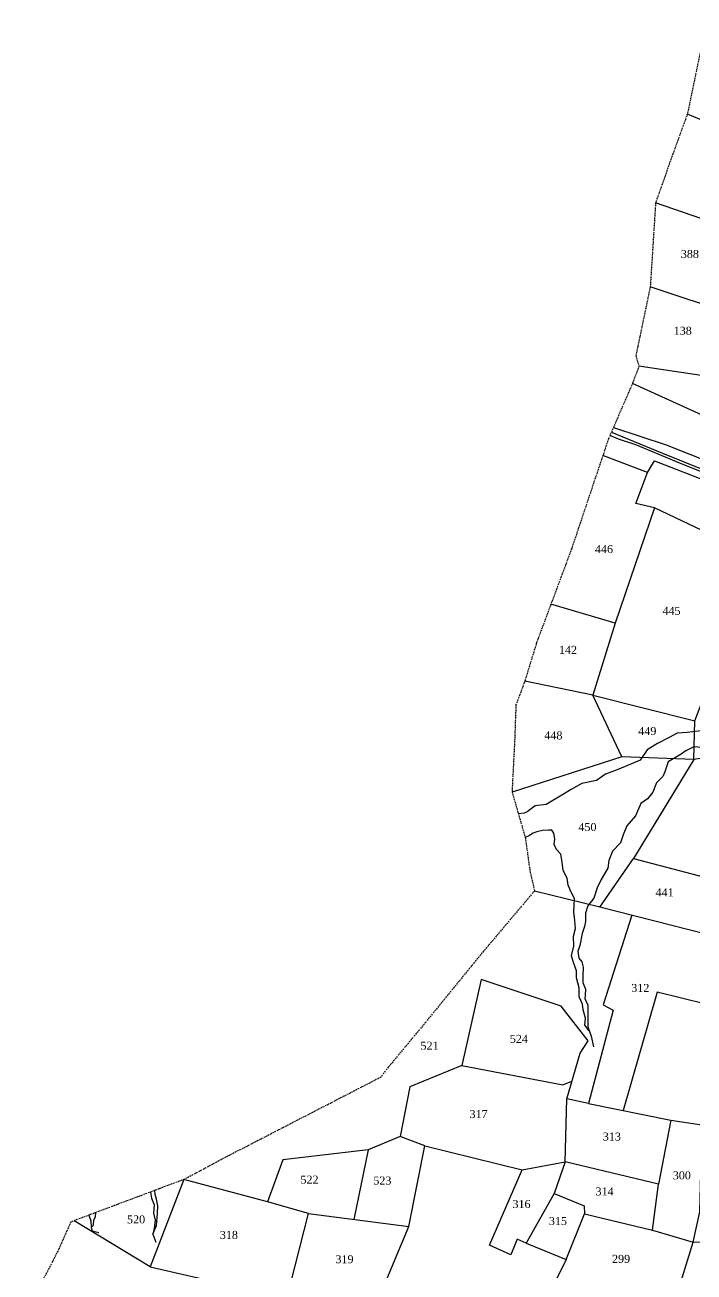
# Model space of a CAD drawing. Header units: millimetres. Extents: x -1313 to 15, y 257 to 1739.
# Drawn here: x -1110.5 to -859.7, y 785.3 to 1252.7 of the extents above; entities that cross this region are included whole.
import ezdxf

# ---------------------------------------------------------------- set-up
doc = ezdxf.new("R2010")
doc.units = ezdxf.units.MM
doc.header["$MEASUREMENT"] = 0
doc.linetypes.add('BORDER', pattern=[1.75, 0.5, -0.25, 0.5, -0.25, 0, -0.25])
for name, color, linetype in [('NALA', 4, 'Continuous'), ('SURVEY_BND', 7, 'Continuous'), ('SURVEY_NO', 7, 'Continuous')]:
    doc.layers.add(name, color=color, linetype=linetype)
doc.layers.add('ROAD', color=1, linetype='Continuous', lineweight=25)
doc.layers.add('VILL_BOUNDARY', color=6, linetype='BORDER', lineweight=30)
doc.styles.get("Standard").update_dxf_attribs({"font": 'times.ttf'})

msp = doc.modelspace()

# ---------------------------------------------------------------- linework, layer by layer
at = {"layer": 'NALA'}
for points in [[(-854.92, 988.42), (-862.23, 987.56), (-866.01, 987.31), (-869.05, 985.64), (-873.39, 983.47), (-877.27, 981.02), (-879.93, 977.18), (-887.93, 973.84), (-892.89, 971.98), (-896.3, 969.5), (-901.82, 968.45), (-905.72, 966.22), (-908.64, 964.42), (-915.18, 960.61), (-919.21, 960.05), (-922.31, 957.82), (-923.36, 957.32), (-925.56, 957.06)], [(-856.82, 981.97), (-859.83, 982.16), (-862.77, 980.69), (-864.56, 979.41), (-869.37, 976.54), (-870.71, 972.76), (-871.35, 971.1), (-873.72, 968.74), (-875.19, 965.15), (-877.18, 962.72), (-879.64, 960.88), (-881.62, 956.34), (-884.95, 952.63), (-886.29, 949.17), (-887.32, 946.23), (-890.26, 943.1), (-891.61, 939.58), (-891.99, 936.71), (-894.5, 932.5), (-896.04, 929.37), (-897.32, 925.47), (-899.49, 922.59), (-900.45, 919.84), (-900.39, 916.71), (-900.71, 914.79), (-901.67, 912.17), (-902.57, 907.76), (-903.21, 905.59), (-902.83, 902.97), (-901.74, 901.56), (-901.23, 899.64), (-901.35, 896.19), (-901.35, 893.82), (-900.39, 891.33), (-900.52, 889.09), (-900.59, 887.88), (-899.56, 885.38), (-899.5, 883.27), (-899.49, 877.21), (-898.28, 873.69), (-897.38, 869.73)], [(-899, 875.77), (-900.68, 877.86), (-900.38, 880.42), (-901.26, 883.63), (-901.48, 885.75), (-902.72, 888.53), (-902.72, 891.81), (-903.82, 895.61), (-903.75, 898.24), (-904.85, 901.31), (-905.59, 903.81), (-904.82, 907.41), (-904.85, 911.19), (-904.15, 914.09), (-904.44, 917.15), (-904.79, 920.26), (-904.58, 922.88), (-904.51, 925.36), (-905.77, 927.66), (-906.85, 930.28), (-907.24, 933.01), (-908.74, 935.81), (-909.09, 938.95), (-909.59, 941.92), (-911.24, 943.76), (-912.1, 945.55), (-911.9, 947.66), (-912.3, 949.84), (-912.96, 950.96), (-914.28, 950.96), (-916.47, 950.77), (-918.58, 950.37), (-920.04, 949.84), (-921.36, 948.92), (-922.96, 948.15)], [(-1063.51, 815.29), (-1063.1, 813.03), (-1062.06, 810.55), (-1062.34, 807.44), (-1061.72, 804.75), (-1062.06, 801.71), (-1062.55, 799.5), (-1061.44, 796.53)], [(-1062.55, 799.5), (-1061.23, 802.75), (-1060.82, 807.23), (-1060.68, 810.2), (-1061.16, 812.62), (-1061.72, 814.41), (-1061.89, 815.9)], [(-1086.58, 806.63), (-1085.84, 804.54), (-1085.7, 801.99), (-1085.29, 800.81), (-1082.87, 800.12)], [(-1085.7, 801.99), (-1084.87, 802.95), (-1084.67, 804.89), (-1084.04, 806.06), (-1083.99, 807.6)]]:
    msp.add_lwpolyline(points, dxfattribs=at)
at = {"layer": 'ROAD'}
for points in [[(-843.16, 1079.71), (-864.75, 1088.32), (-881.56, 1095.37), (-888, 1097.54), (-891.24, 1098.84)], [(-890.67, 1100.16), (-871.49, 1092.24), (-848.86, 1083.12)]]:
    msp.add_lwpolyline(points, dxfattribs=at)
at = {"layer": 'SURVEY_BND'}
for points in [[(-824.91, 1227.61), (-830.51, 1206.05), (-862.19, 1219.35)], [(-830.51, 1206.05), (-839.06, 1173.98), (-874.12, 1186.12)], [(-839.06, 1173.98), (-845.25, 1144.34), (-876.11, 1154.63)], [(-845.25, 1144.34), (-849.51, 1120.23), (-880.37, 1124.83)], [(-820.62, 1090.12), (-882.81, 1118.33)], [(-889.92, 1101.89), (-870.12, 1095.36), (-807.61, 1070.46)], [(-877.11, 1084.95), (-893.9, 1091.32)], [(-835.89, 1053.34), (-874.53, 1071.71), (-881.56, 1073.4), (-877.11, 1084.95), (-874.57, 1089.35), (-768.53, 1048.25)], [(-874.53, 1071.71), (-889.29, 1028.59), (-913.35, 1035.65)], [(-897.58, 1001.51), (-859.43, 991.92), (-835.89, 1053.34)], [(-889.29, 1028.59), (-897.58, 1001.51), (-923.14, 1006.82)], [(-800.16, 1010.8), (-800.64, 986.79), (-859.75, 977.43), (-859.43, 991.92)], [(-859.75, 977.43), (-886.73, 978.49), (-897.58, 1001.51)], [(-886.73, 978.49), (-927.93, 965.21)], [(-859.75, 977.43), (-882.34, 940.31), (-843.4, 930.06), (-852.18, 922.74), (-855.32, 911.94), (-894.96, 922.11), (-882.34, 940.31)], [(-894.96, 922.11), (-919.53, 928.14)], [(-882.99, 919.04), (-893.8, 885.5), (-889.96, 883.42), (-899.3, 848.56), (-907.37, 850.26), (-902.38, 867.4), (-899.36, 872.01), (-909.46, 884.99), (-939.52, 894.99), (-946.76, 862.77), (-908.85, 855.49), (-905.46, 856.82)], [(-848.68, 910.56), (-855.29, 885.71), (-873.5, 890.26), (-886.29, 845.91)], [(-899.3, 848.56), (-868.35, 842.24), (-853.56, 840.04), (-844.22, 869.14), (-808.12, 857.94), (-805.57, 870.7), (-799.24, 879.79), (-792.76, 898.34)], [(-946.76, 862.77), (-966.29, 854.71), (-969.9, 836.1), (-981.91, 831.1), (-1013.87, 827.41), (-1019.57, 811.64), (-1051.02, 819.98), (-1063.55, 787.33), (-1036.34, 781.09), (-1012.66, 774.4), (-1004.23, 807.22), (-1019.57, 811.64)], [(-960.66, 832.69), (-924.13, 823.6), (-907.99, 826.61), (-907.37, 850.26)], [(-868.35, 842.24), (-873.01, 818.23), (-907.99, 826.61), (-912.17, 814.81), (-900.88, 810.16), (-900.81, 807.09), (-875.26, 801.02), (-873.01, 818.23)], [(-1004.23, 807.22), (-966.66, 802.37), (-960.66, 832.69), (-969.9, 836.1)], [(-981.91, 831.1), (-987.25, 805.03)], [(-912.17, 814.81), (-922.63, 796.18), (-926, 797.61), (-928.33, 791.81), (-936.32, 795.43), (-924.13, 823.6)], [(-875.26, 801.02), (-860, 796.54), (-857.47, 807.95), (-857.11, 822.2)], [(-1063.55, 787.33), (-1092.08, 804.56)], [(-922.63, 796.18), (-907.62, 789.97), (-900.81, 807.09)], [(-914.7, 775.59), (-932.26, 749.82), (-939.97, 740.35), (-985.01, 754.94), (-982.29, 765.09), (-966.66, 802.37)], [(-907.62, 789.97), (-914.7, 775.59), (-866.75, 774.64), (-860, 796.54)], [(-860, 796.54), (-818.73, 797.64)]]:
    msp.add_lwpolyline(points, dxfattribs=at)
at = {"layer": 'VILL_BOUNDARY'}
msp.add_lwpolyline([(-855.31, 1252.75), (-862.19, 1219.35), (-867.7, 1204.28), (-874.12, 1186.12), (-876.11, 1154.63), (-881.54, 1128.71), (-880.37, 1124.83), (-882.81, 1118.33), (-891.75, 1097.66), (-897.09, 1081.87), (-905.67, 1056.24), (-918.7, 1021.32), (-923.14, 1006.82), (-926.48, 997.8), (-926.93, 985.16), (-927.93, 965.21), (-922.96, 948.15), (-921.24, 935.88), (-919.53, 928.14), (-939.13, 904.95), (-960.3, 878.96), (-974.31, 862.09), (-977.16, 858.32), (-1034.54, 828.72), (-1051.02, 819.98), (-1093.31, 804.1), (-1098.19, 793.18), (-1110.52, 769.26)], dxfattribs=at)

# ---------------------------------------------------------------- texts
at = {"layer": 'SURVEY_NO'}
for s, p in [('388', (-864.66, 1165.41)), ('138', (-867.34, 1136.63)), ('446', (-896.87, 1054.8)), ('445', (-871.56, 1031.64)), ('142', (-910.36, 1017.03)), ('448', (-915.83, 984.95)), ('449', (-880.62, 986.61)), ('450', (-903.06, 950.63)), ('441', (-874.14, 926.14)), ('312', (-883.23, 890.32)), ('524', (-928.76, 871.22)), ('521', (-962.27, 868.67)), ('317', (-943.88, 843.03)), ('313', (-893.91, 834.61)), ('300', (-867.68, 820.06)), ('522', (-1007.25, 818.47)), ('523', (-979.93, 818.11)), ('314', (-896.64, 814.05)), ('316', (-927.78, 809.32)), ('520', (-1072.26, 803.56)), ('315', (-914.12, 802.96)), ('318', (-1037.48, 797.74)), ('319', (-994.14, 788.64)), ('299', (-890.45, 788.77))]:
    msp.add_text(s, height=3, dxfattribs=at).set_placement(p)

doc.saveas('drawing.dxf')
